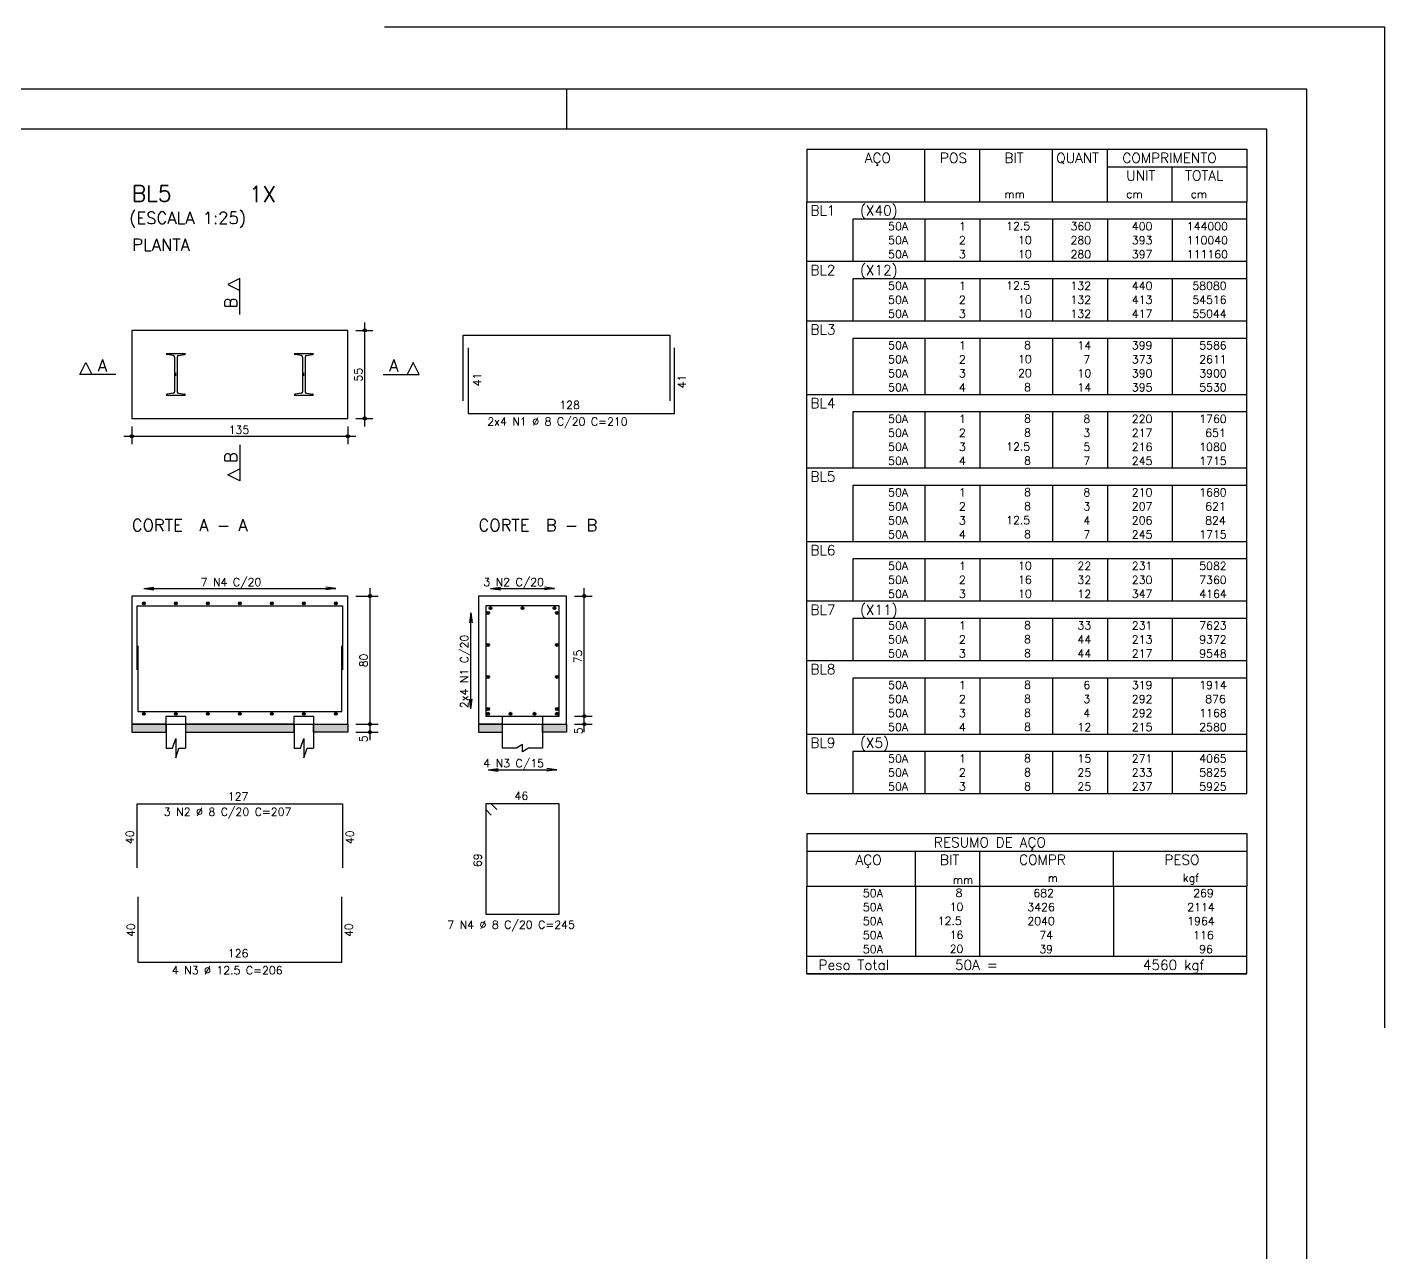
# Model space of a CAD drawing. Extents: x -37 to 86, y -2 to 60.
# Drawn here: x 52.11 to 86.05, y 29.83 to 60.45 of the extents above; entities that cross this region are included whole.
import ezdxf

# ---------------------------------------------------------------- set-up
doc = ezdxf.new("R2010")
doc.units = 0
doc.header["$MEASUREMENT"] = 0
doc.linetypes.add('HIDDEN', pattern=[0.375, 0.25, -0.125])
doc.layers.get('Defpoints').update_dxf_attribs({"linetype": 'CONTINUOUS'})
for name, color, linetype in [('ARQ_FOLHA', 7, 'CONTINUOUS'), ('PENA_01', 1, 'CONTINUOUS'), ('PENA_02', 2, 'CONTINUOUS'), ('PENA_03', 3, 'CONTINUOUS'), ('PENA_05', 5, 'CONTINUOUS'), ('PENA_06', 6, 'CONTINUOUS'), ('PENA_11', 252, 'CONTINUOUS')]:
    doc.layers.add(name, color=color, linetype=linetype)
doc.styles.get("Standard").update_dxf_attribs({"font": 'ROMANS.SHX'})

msp = doc.modelspace()

# ---------------------------------------------------------------- linework, layer by layer
at = {"layer": 'ARQ_FOLHA', "color": 1}
msp.add_line((65.6, 57.9), (65.6, 58.9), dxfattribs=at)
for points in [[(-34.8, -0.5), (84.1, -0.5), (84.1, 58.9), (-34.8, 58.9)], [(-32.3, 0.5), (83.1, 0.5), (83.1, 57.9), (-32.3, 57.9)]]:
    msp.add_lwpolyline(points, close=True, dxfattribs=at)
at = {"layer": 'Defpoints', "color": 8, "linetype": 'HIDDEN', "ltscale": 100}
msp.add_lwpolyline([(-36.75, 60.45), (-36.75, -2.05), (86.05, -2.05), (86.05, 60.45)], close=True, dxfattribs=at)
at = {"layer": 'PENA_01', "linetype": 'Continuous'}
for p, q in [((60.553, 50.474), (60.553, 53.074)), ((60.331, 52.874), (60.753, 52.874)), ((60.331, 50.674), (60.753, 50.674)), ((54.531, 50.227), (60.331, 50.227)), ((54.731, 50.474), (54.731, 50.027)), ((60.131, 50.474), (60.131, 50.027)), ((55.031, 46.424), (59.831, 46.424)), ((60.331, 46.234), (60.885, 46.234)), ((60.685, 42.834), (60.685, 46.434)), ((63.696, 46.424), (65.296, 46.424)), ((65.796, 46.234), (66.24, 46.234)), ((66.04, 43.034), (66.04, 46.434)), ((63.201, 43.414), (63.201, 45.814)), ((60.685, 42.634), (60.685, 43.234)), ((65.796, 43.234), (66.24, 43.234)), ((65.796, 43.234), (66.24, 43.234)), ((66.04, 42.834), (66.04, 43.434)), ((60.331, 43.034), (60.885, 43.034)), ((60.331, 43.034), (60.885, 43.034)), ((60.331, 42.834), (60.885, 42.834)), ((65.796, 43.034), (66.24, 43.034)), ((63.636, 41.897), (65.356, 41.897))]:
    msp.add_line(p, q, dxfattribs=at)
at = {"layer": 'PENA_02', "linetype": 'Continuous'}
for p, q in [((71.6, 57.4), (71.6, 56.088)), ((71.6, 57.4), (82.6, 57.4)), ((74.55, 56.088), (74.55, 57.4)), ((75.93, 56.088), (75.93, 57.4)), ((77.74, 56.088), (77.74, 57.4)), ((79.12, 56.088), (79.12, 57.4)), ((82.6, 57.4), (82.6, 56.088)), ((79.12, 56.963), (82.6, 56.963)), ((80.73, 56.088), (80.73, 56.963)), ((71.6, 56.088), (82.6, 56.088)), ((71.6, 55.65), (71.6, 56.088)), ((71.6, 56.088), (82.6, 56.088)), ((82.6, 55.65), (82.6, 56.088)), ((71.6, 55.3), (71.6, 55.65)), ((82.6, 55.65), (72.75, 55.65)), ((72.75, 55.65), (72.75, 55.3)), ((74.55, 55.65), (74.55, 55.3)), ((75.93, 55.65), (75.93, 55.3)), ((77.74, 55.65), (77.74, 55.3)), ((79.12, 55.65), (79.12, 55.3)), ((80.73, 55.65), (80.73, 55.3)), ((82.6, 55.3), (82.6, 55.65)), ((71.6, 54.95), (71.6, 55.3)), ((72.75, 55.3), (72.75, 54.95)), ((74.55, 55.3), (74.55, 54.95)), ((75.93, 55.3), (75.93, 54.95)), ((77.74, 55.3), (77.74, 54.95)), ((79.12, 55.3), (79.12, 54.95)), ((80.73, 55.3), (80.73, 54.95)), ((82.6, 54.95), (82.6, 55.3)), ((71.6, 54.6), (71.6, 54.95)), ((72.75, 54.95), (72.75, 54.6)), ((74.55, 54.95), (74.55, 54.6)), ((75.93, 54.95), (75.93, 54.6)), ((77.74, 54.95), (77.74, 54.6)), ((79.12, 54.95), (79.12, 54.6)), ((80.73, 54.95), (80.73, 54.6)), ((82.6, 54.6), (82.6, 54.95)), ((71.6, 54.163), (71.6, 54.6)), ((71.6, 54.6), (82.6, 54.6)), ((82.6, 54.163), (82.6, 54.6)), ((71.6, 53.813), (71.6, 54.163)), ((82.6, 54.163), (72.75, 54.163)), ((72.75, 54.163), (72.75, 53.813)), ((74.55, 54.163), (74.55, 53.813)), ((75.93, 54.163), (75.93, 53.813)), ((77.74, 54.163), (77.74, 53.813)), ((79.12, 54.163), (79.12, 53.813)), ((80.73, 54.163), (80.73, 53.813)), ((82.6, 53.813), (82.6, 54.163)), ((71.6, 53.463), (71.6, 53.813)), ((72.75, 53.813), (72.75, 53.463)), ((74.55, 53.813), (74.55, 53.463)), ((75.93, 53.813), (75.93, 53.463)), ((77.74, 53.813), (77.74, 53.463)), ((79.12, 53.813), (79.12, 53.463)), ((80.73, 53.813), (80.73, 53.463)), ((82.6, 53.463), (82.6, 53.813)), ((71.6, 53.113), (71.6, 53.463)), ((72.75, 53.463), (72.75, 53.113)), ((74.55, 53.463), (74.55, 53.113)), ((75.93, 53.463), (75.93, 53.113)), ((77.74, 53.463), (77.74, 53.113)), ((79.12, 53.463), (79.12, 53.113)), ((80.73, 53.463), (80.73, 53.113)), ((82.6, 53.113), (82.6, 53.463)), ((71.6, 52.675), (71.6, 53.113)), ((71.6, 53.113), (82.6, 53.113)), ((82.6, 52.675), (82.6, 53.113)), ((71.6, 52.325), (71.6, 52.675)), ((82.6, 52.675), (72.75, 52.675)), ((72.75, 52.675), (72.75, 52.325)), ((74.55, 52.675), (74.55, 52.325)), ((75.93, 52.675), (75.93, 52.325)), ((77.74, 52.675), (77.74, 52.325)), ((79.12, 52.675), (79.12, 52.325)), ((80.73, 52.675), (80.73, 52.325)), ((82.6, 52.325), (82.6, 52.675)), ((71.6, 51.975), (71.6, 52.325)), ((72.75, 52.325), (72.75, 51.975)), ((74.55, 52.325), (74.55, 51.975)), ((75.93, 52.325), (75.93, 51.975)), ((77.74, 52.325), (77.74, 51.975)), ((79.12, 52.325), (79.12, 51.975)), ((80.73, 52.325), (80.73, 51.975)), ((82.6, 51.975), (82.6, 52.325)), ((71.6, 51.625), (71.6, 51.975)), ((72.75, 51.975), (72.75, 51.625)), ((74.55, 51.975), (74.55, 51.625)), ((75.93, 51.975), (75.93, 51.625)), ((77.74, 51.975), (77.74, 51.625)), ((79.12, 51.975), (79.12, 51.625)), ((80.73, 51.975), (80.73, 51.625)), ((82.6, 51.625), (82.6, 51.975)), ((71.6, 51.275), (71.6, 51.625)), ((72.75, 51.625), (72.75, 51.275)), ((74.55, 51.625), (74.55, 51.275)), ((75.93, 51.625), (75.93, 51.275)), ((77.74, 51.625), (77.74, 51.275)), ((79.12, 51.625), (79.12, 51.275)), ((80.73, 51.625), (80.73, 51.275)), ((82.6, 51.275), (82.6, 51.625)), ((71.6, 50.838), (71.6, 51.275)), ((71.6, 51.275), (82.6, 51.275)), ((82.6, 50.838), (82.6, 51.275)), ((71.6, 50.488), (71.6, 50.838)), ((82.6, 50.838), (72.75, 50.838)), ((72.75, 50.838), (72.75, 50.488)), ((74.55, 50.838), (74.55, 50.488)), ((75.93, 50.838), (75.93, 50.488)), ((77.74, 50.838), (77.74, 50.488)), ((79.12, 50.838), (79.12, 50.488)), ((80.73, 50.838), (80.73, 50.488)), ((82.6, 50.488), (82.6, 50.838)), ((71.6, 50.138), (71.6, 50.488)), ((72.75, 50.488), (72.75, 50.138)), ((74.55, 50.488), (74.55, 50.138)), ((75.93, 50.488), (75.93, 50.138)), ((77.74, 50.488), (77.74, 50.138)), ((79.12, 50.488), (79.12, 50.138)), ((80.73, 50.488), (80.73, 50.138)), ((82.6, 50.138), (82.6, 50.488)), ((71.6, 49.788), (71.6, 50.138)), ((72.75, 50.138), (72.75, 49.788)), ((74.55, 50.138), (74.55, 49.788)), ((75.93, 50.138), (75.93, 49.788)), ((77.74, 50.138), (77.74, 49.788)), ((79.12, 50.138), (79.12, 49.788)), ((80.73, 50.138), (80.73, 49.788)), ((82.6, 49.788), (82.6, 50.138)), ((71.6, 49.438), (71.6, 49.788)), ((72.75, 49.788), (72.75, 49.438)), ((74.55, 49.788), (74.55, 49.438)), ((75.93, 49.788), (75.93, 49.438)), ((77.74, 49.788), (77.74, 49.438)), ((79.12, 49.788), (79.12, 49.438)), ((80.73, 49.788), (80.73, 49.438)), ((82.6, 49.438), (82.6, 49.788)), ((71.6, 49), (71.6, 49.438)), ((71.6, 49.438), (82.6, 49.438)), ((82.6, 49), (82.6, 49.438)), ((71.6, 48.65), (71.6, 49)), ((82.6, 49), (72.75, 49)), ((72.75, 49), (72.75, 48.65)), ((74.55, 49), (74.55, 48.65)), ((75.93, 49), (75.93, 48.65)), ((77.74, 49), (77.74, 48.65)), ((79.12, 49), (79.12, 48.65)), ((80.73, 49), (80.73, 48.65)), ((82.6, 48.65), (82.6, 49)), ((71.6, 48.3), (71.6, 48.65)), ((72.75, 48.65), (72.75, 48.3)), ((74.55, 48.65), (74.55, 48.3)), ((75.93, 48.65), (75.93, 48.3)), ((77.74, 48.65), (77.74, 48.3)), ((79.12, 48.65), (79.12, 48.3)), ((80.73, 48.65), (80.73, 48.3)), ((82.6, 48.3), (82.6, 48.65)), ((71.6, 47.95), (71.6, 48.3)), ((72.75, 48.3), (72.75, 47.95)), ((74.55, 48.3), (74.55, 47.95)), ((75.93, 48.3), (75.93, 47.95)), ((77.74, 48.3), (77.74, 47.95)), ((79.12, 48.3), (79.12, 47.95)), ((80.73, 48.3), (80.73, 47.95)), ((82.6, 47.95), (82.6, 48.3)), ((71.6, 47.6), (71.6, 47.95)), ((72.75, 47.95), (72.75, 47.6)), ((74.55, 47.95), (74.55, 47.6)), ((75.93, 47.95), (75.93, 47.6)), ((77.74, 47.95), (77.74, 47.6)), ((79.12, 47.95), (79.12, 47.6)), ((80.73, 47.95), (80.73, 47.6)), ((82.6, 47.6), (82.6, 47.95)), ((71.6, 47.163), (71.6, 47.6)), ((71.6, 47.6), (82.6, 47.6)), ((82.6, 47.163), (82.6, 47.6)), ((71.6, 46.813), (71.6, 47.163)), ((82.6, 47.163), (72.75, 47.163)), ((72.75, 47.163), (72.75, 46.813)), ((74.55, 47.163), (74.55, 46.813)), ((75.93, 47.163), (75.93, 46.813)), ((77.74, 47.163), (77.74, 46.813)), ((79.12, 47.163), (79.12, 46.813)), ((80.73, 47.163), (80.73, 46.813)), ((82.6, 46.813), (82.6, 47.163)), ((71.6, 46.463), (71.6, 46.813)), ((72.75, 46.813), (72.75, 46.463)), ((74.55, 46.813), (74.55, 46.463)), ((75.93, 46.813), (75.93, 46.463)), ((77.74, 46.813), (77.74, 46.463)), ((79.12, 46.813), (79.12, 46.463)), ((80.73, 46.813), (80.73, 46.463)), ((82.6, 46.463), (82.6, 46.813)), ((55.031, 46.424), (55.279, 46.456)), ((55.031, 46.424), (55.279, 46.391)), ((59.831, 46.424), (59.583, 46.456)), ((59.831, 46.424), (59.583, 46.391)), ((63.696, 46.424), (63.944, 46.456)), ((63.696, 46.424), (63.944, 46.391)), ((65.296, 46.424), (65.048, 46.456)), ((65.296, 46.424), (65.048, 46.391)), ((71.6, 46.113), (71.6, 46.463)), ((72.75, 46.463), (72.75, 46.113)), ((74.55, 46.463), (74.55, 46.113)), ((75.93, 46.463), (75.93, 46.113)), ((77.74, 46.463), (77.74, 46.113)), ((79.12, 46.463), (79.12, 46.113)), ((80.73, 46.463), (80.73, 46.113)), ((82.6, 46.113), (82.6, 46.463)), ((63.201, 45.814), (63.168, 45.566)), ((63.201, 45.814), (63.234, 45.566)), ((71.6, 45.675), (71.6, 46.113)), ((71.6, 46.113), (82.6, 46.113)), ((82.6, 45.675), (82.6, 46.113)), ((71.6, 45.325), (71.6, 45.675)), ((82.6, 45.675), (72.75, 45.675)), ((72.75, 45.675), (72.75, 45.325)), ((74.55, 45.675), (74.55, 45.325)), ((75.93, 45.675), (75.93, 45.325)), ((77.74, 45.675), (77.74, 45.325)), ((79.12, 45.675), (79.12, 45.325)), ((80.73, 45.675), (80.73, 45.325)), ((82.6, 45.325), (82.6, 45.675)), ((71.6, 44.975), (71.6, 45.325)), ((72.75, 45.325), (72.75, 44.975)), ((74.55, 45.325), (74.55, 44.975)), ((75.93, 45.325), (75.93, 44.975)), ((77.74, 45.325), (77.74, 44.975)), ((79.12, 45.325), (79.12, 44.975)), ((80.73, 45.325), (80.73, 44.975)), ((82.6, 44.975), (82.6, 45.325)), ((71.6, 44.625), (71.6, 44.975)), ((72.75, 44.975), (72.75, 44.625)), ((74.55, 44.975), (74.55, 44.625)), ((75.93, 44.975), (75.93, 44.625)), ((77.74, 44.975), (77.74, 44.625)), ((79.12, 44.975), (79.12, 44.625)), ((80.73, 44.975), (80.73, 44.625)), ((82.6, 44.625), (82.6, 44.975)), ((71.6, 44.188), (71.6, 44.625)), ((71.6, 44.625), (82.6, 44.625)), ((82.6, 44.188), (82.6, 44.625)), ((71.6, 43.838), (71.6, 44.188)), ((82.6, 44.188), (72.75, 44.188)), ((72.75, 44.188), (72.75, 43.838)), ((74.55, 44.188), (74.55, 43.838)), ((75.93, 44.188), (75.93, 43.838)), ((77.74, 44.188), (77.74, 43.838)), ((79.12, 44.188), (79.12, 43.838)), ((80.73, 44.188), (80.73, 43.838)), ((82.6, 43.838), (82.6, 44.188)), ((71.6, 43.488), (71.6, 43.838)), ((72.75, 43.838), (72.75, 43.488)), ((74.55, 43.838), (74.55, 43.488)), ((75.93, 43.838), (75.93, 43.488)), ((77.74, 43.838), (77.74, 43.488)), ((79.12, 43.838), (79.12, 43.488)), ((80.73, 43.838), (80.73, 43.488)), ((82.6, 43.488), (82.6, 43.838)), ((63.201, 43.414), (63.168, 43.662)), ((63.201, 43.414), (63.234, 43.662)), ((71.6, 43.138), (71.6, 43.488)), ((72.75, 43.488), (72.75, 43.138)), ((74.55, 43.488), (74.55, 43.138)), ((75.93, 43.488), (75.93, 43.138)), ((77.74, 43.488), (77.74, 43.138)), ((79.12, 43.488), (79.12, 43.138)), ((80.73, 43.488), (80.73, 43.138)), ((82.6, 43.138), (82.6, 43.488)), ((71.6, 42.788), (71.6, 43.138)), ((72.75, 43.138), (72.75, 42.788)), ((74.55, 43.138), (74.55, 42.788)), ((75.93, 43.138), (75.93, 42.788)), ((77.74, 43.138), (77.74, 42.788)), ((79.12, 43.138), (79.12, 42.788)), ((80.73, 43.138), (80.73, 42.788)), ((82.6, 42.788), (82.6, 43.138)), ((71.6, 42.35), (71.6, 42.788)), ((71.6, 42.788), (82.6, 42.788)), ((82.6, 42.35), (82.6, 42.788)), ((71.6, 42), (71.6, 42.35)), ((82.6, 42.35), (72.75, 42.35)), ((72.75, 42.35), (72.75, 42)), ((74.55, 42.35), (74.55, 42)), ((75.93, 42.35), (75.93, 42)), ((77.74, 42.35), (77.74, 42)), ((79.12, 42.35), (79.12, 42)), ((80.73, 42.35), (80.73, 42)), ((82.6, 42), (82.6, 42.35)), ((63.636, 41.897), (63.884, 41.93)), ((63.636, 41.897), (63.884, 41.864)), ((65.356, 41.897), (65.108, 41.93)), ((65.356, 41.897), (65.108, 41.864)), ((71.6, 41.65), (71.6, 42)), ((72.75, 42), (72.75, 41.65)), ((74.55, 42), (74.55, 41.65)), ((75.93, 42), (75.93, 41.65)), ((77.74, 42), (77.74, 41.65)), ((79.12, 42), (79.12, 41.65)), ((80.73, 42), (80.73, 41.65)), ((82.6, 41.65), (82.6, 42)), ((71.6, 41.3), (71.6, 41.65)), ((72.75, 41.65), (72.75, 41.3)), ((74.55, 41.65), (74.55, 41.3)), ((75.93, 41.65), (75.93, 41.3)), ((77.74, 41.65), (77.74, 41.3)), ((79.12, 41.65), (79.12, 41.3)), ((80.73, 41.65), (80.73, 41.3)), ((82.6, 41.3), (82.6, 41.65)), ((71.6, 41.3), (82.6, 41.3)), ((71.6, 40.3), (71.6, 38.988)), ((71.6, 40.3), (82.6, 40.3)), ((82.6, 40.3), (82.6, 38.988)), ((71.6, 39.863), (82.6, 39.863)), ((74.32, 38.988), (74.32, 39.863)), ((75.93, 38.988), (75.93, 39.863)), ((79.265, 38.988), (79.265, 39.863)), ((71.6, 38.988), (82.6, 38.988)), ((71.6, 38.638), (71.6, 38.988)), ((74.32, 38.988), (74.32, 38.638)), ((75.93, 38.638), (75.93, 38.988)), ((79.265, 38.988), (79.265, 38.638)), ((82.6, 38.638), (82.6, 38.988)), ((71.6, 38.288), (71.6, 38.638)), ((74.32, 38.638), (74.32, 38.288)), ((75.93, 38.288), (75.93, 38.638)), ((79.265, 38.638), (79.265, 38.288)), ((82.6, 38.288), (82.6, 38.638)), ((71.6, 37.938), (71.6, 38.288)), ((74.32, 38.288), (74.32, 37.938)), ((75.93, 37.938), (75.93, 38.288)), ((79.265, 38.288), (79.265, 37.938)), ((82.6, 37.938), (82.6, 38.288)), ((71.6, 37.588), (71.6, 37.938)), ((74.32, 37.938), (74.32, 37.588)), ((75.93, 37.588), (75.93, 37.938)), ((79.265, 37.938), (79.265, 37.588)), ((82.6, 37.588), (82.6, 37.938)), ((71.6, 37.238), (71.6, 37.588)), ((74.32, 37.588), (74.32, 37.238)), ((75.93, 37.238), (75.93, 37.588)), ((79.265, 37.588), (79.265, 37.238)), ((82.6, 37.238), (82.6, 37.588)), ((71.6, 37.238), (82.6, 37.238)), ((71.6, 36.8), (71.6, 37.238)), ((71.6, 37.238), (82.6, 37.238)), ((82.6, 36.8), (82.6, 37.238)), ((82.6, 36.8), (71.6, 36.8)), ((71.6, 36.8), (82.6, 36.8))]:
    msp.add_line(p, q, dxfattribs=at)
for points in [[(54.731, 42.834), (55.59, 42.834), (55.59, 43.034), (54.731, 43.034), (54.731, 42.834)], [(56.07, 42.834), (58.79, 42.834), (58.79, 43.034), (56.07, 43.034), (56.07, 42.834)], [(60.131, 42.834), (59.27, 42.834), (59.27, 43.034), (60.131, 43.034), (60.131, 42.834)], [(63.396, 42.834), (63.996, 42.834), (63.996, 43.034), (63.396, 43.034), (63.396, 42.834)], [(65.596, 42.834), (64.996, 42.834), (64.996, 43.034), (65.596, 43.034), (65.596, 42.834)]]:
    msp.add_lwpolyline(points, dxfattribs=at)
for centre, radius in [((60.553, 52.874), 0.04), ((60.553, 52.874), 0.02), ((60.553, 50.674), 0.04), ((60.553, 50.674), 0.02), ((54.731, 50.227), 0.04), ((54.731, 50.227), 0.02), ((60.131, 50.227), 0.04), ((60.131, 50.227), 0.02), ((60.685, 46.234), 0.04), ((60.685, 46.234), 0.02), ((66.04, 46.234), 0.04), ((66.04, 46.234), 0.02), ((66.04, 43.234), 0.04), ((66.04, 43.234), 0.04), ((66.04, 43.234), 0.02), ((66.04, 43.234), 0.02), ((60.685, 43.034), 0.04), ((60.685, 43.034), 0.04), ((60.685, 42.834), 0.04), ((60.685, 43.034), 0.02), ((60.685, 43.034), 0.02), ((60.685, 42.834), 0.02), ((66.04, 43.034), 0.04), ((66.04, 43.034), 0.02)]:
    msp.add_circle(centre, radius, dxfattribs=at)
at = {"layer": 'PENA_03', "linetype": 'Continuous'}
for p, q in [((57.431, 54.174), (57.131, 54.024)), ((57.131, 54.024), (57.431, 53.874)), ((57.431, 53.274), (57.431, 54.174)), ((60.131, 52.874), (60.131, 52.874)), ((55.59, 52.294), (56.073, 52.294)), ((55.764, 52.246), (55.614, 52.269)), ((55.899, 52.246), (56.048, 52.269)), ((58.79, 52.294), (59.273, 52.294)), ((58.964, 52.246), (58.814, 52.269)), ((59.099, 52.246), (59.248, 52.269)), ((53.431, 51.774), (53.581, 52.074)), ((53.581, 52.074), (53.731, 51.774)), ((55.799, 52.206), (55.799, 51.342)), ((55.864, 52.206), (55.864, 51.342)), ((58.999, 52.206), (58.999, 51.342)), ((59.064, 52.206), (59.064, 51.342)), ((61.761, 52.074), (61.611, 51.774)), ((61.911, 51.774), (61.761, 52.074)), ((54.331, 51.774), (53.431, 51.774)), ((55.831, 51.734), (55.831, 51.814)), ((59.031, 51.734), (59.031, 51.814)), ((61.011, 51.774), (61.911, 51.774)), ((55.59, 51.254), (56.073, 51.254)), ((55.764, 51.302), (55.614, 51.278)), ((55.899, 51.302), (56.048, 51.278)), ((58.79, 51.254), (59.273, 51.254)), ((58.964, 51.302), (58.814, 51.278)), ((59.099, 51.302), (59.248, 51.278)), ((54.731, 50.674), (54.731, 50.674)), ((60.131, 50.674), (60.131, 50.674)), ((60.131, 50.674), (60.131, 50.674)), ((57.431, 50.014), (57.431, 49.114)), ((57.131, 49.264), (57.431, 49.414)), ((57.431, 49.114), (57.131, 49.264)), ((60.131, 46.234), (60.131, 46.234)), ((65.596, 46.234), (65.596, 46.234)), ((55.031, 46.054), (55.031, 46.054)), ((59.831, 46.054), (59.831, 46.054)), ((63.636, 45.814), (63.636, 45.814)), ((63.696, 45.934), (63.696, 45.934)), ((65.296, 45.934), (65.296, 45.934)), ((63.636, 43.414), (63.636, 43.414)), ((63.636, 43.294), (63.636, 43.294)), ((65.356, 43.294), (65.356, 43.294)), ((65.596, 43.234), (65.596, 43.234)), ((65.596, 43.234), (65.596, 43.234)), ((55.59, 43.034), (55.59, 42.434)), ((56.07, 43.034), (56.07, 42.434)), ((58.79, 43.034), (58.79, 42.434)), ((59.27, 43.034), (59.27, 42.434)), ((60.131, 43.034), (60.131, 43.034)), ((60.131, 43.034), (60.131, 43.034)), ((60.131, 42.834), (60.131, 42.834)), ((65.596, 43.034), (65.596, 43.034))]:
    msp.add_line(p, q, dxfattribs=at)
for points in [[(54.731, 50.674), (60.131, 50.674), (60.131, 52.874), (54.731, 52.874), (54.731, 50.674)], [(54.731, 43.034), (60.131, 43.034), (60.131, 46.234), (54.731, 46.234), (54.731, 43.034)], [(63.396, 43.034), (65.596, 43.034), (65.596, 46.234), (63.396, 46.234), (63.396, 43.034)], [(55.59, 43.034), (55.59, 43.234), (56.07, 43.234), (56.07, 43.034)], [(58.79, 43.034), (58.79, 43.234), (59.27, 43.234), (59.27, 43.034)], [(63.996, 43.034), (63.996, 43.234), (64.996, 43.234), (64.996, 43.034)], [(64.996, 43.034), (64.996, 42.434), (64.646, 42.434), (64.496, 42.344), (64.496, 42.524), (64.346, 42.434), (63.996, 42.434), (63.996, 43.034)], [(55.59, 42.434), (55.75, 42.434), (55.83, 42.674), (55.83, 42.194), (55.91, 42.434), (56.07, 42.434)], [(58.79, 42.434), (58.95, 42.434), (59.03, 42.674), (59.03, 42.194), (59.11, 42.434), (59.27, 42.434)]]:
    msp.add_lwpolyline(points, dxfattribs=at)
for centre in [(55.031, 46.054), (55.831, 46.054), (56.631, 46.054), (57.431, 46.054), (58.231, 46.054), (59.031, 46.054), (59.831, 46.054), (63.636, 45.814), (63.696, 45.934), (64.496, 45.934), (65.296, 45.934), (65.356, 45.814), (63.636, 45.014), (65.356, 45.014), (63.636, 44.214), (65.356, 44.214), (63.636, 43.414), (65.356, 43.414), (55.031, 43.294), (55.831, 43.294), (56.631, 43.294), (57.431, 43.294), (58.231, 43.294), (59.031, 43.294), (59.831, 43.294), (63.636, 43.294), (64.196, 43.294), (64.796, 43.294), (65.356, 43.294)]:
    msp.add_circle(centre, 0.0365, dxfattribs=at)
for centre, radius, start, end in [((55.614, 52.294), 0.0246, 180, 270), ((56.048, 52.294), 0.0246, 270, 0), ((58.814, 52.294), 0.0246, 180, 270), ((59.248, 52.294), 0.0246, 270, 0), ((55.758, 52.206), 0.0409, 0, 81.1582), ((55.905, 52.206), 0.0409, 98.8418, 180), ((58.958, 52.206), 0.0409, 0, 81.1582), ((59.105, 52.206), 0.0409, 98.8418, 180), ((55.614, 51.254), 0.0246, 90, 180), ((55.758, 51.342), 0.0409, 278.8418, 0), ((55.905, 51.342), 0.0409, 180, 261.1582), ((56.048, 51.254), 0.0246, 0, 90), ((58.814, 51.254), 0.0246, 90, 180), ((58.958, 51.342), 0.0409, 278.8418, 0), ((59.105, 51.342), 0.0409, 180, 261.1582), ((59.248, 51.254), 0.0246, 0, 90)]:
    msp.add_arc(centre, radius, start, end, dxfattribs=at)
for points in [[(55.068, 46.054), (55.013, 46.085), (54.997, 46.066)], [(55.068, 46.054), (54.997, 46.066), (54.997, 46.041)], [(55.068, 46.054), (54.997, 46.041), (55.013, 46.022)], [(55.068, 46.054), (55.038, 46.09), (55.013, 46.085)], [(55.068, 46.054), (55.013, 46.022), (55.038, 46.018)], [(55.068, 46.054), (55.059, 46.077), (55.038, 46.09)], [(55.068, 46.054), (55.038, 46.018), (55.059, 46.03)], [(55.068, 46.054), (55.059, 46.03), (55.068, 46.054)], [(55.868, 46.054), (55.813, 46.085), (55.797, 46.066)], [(55.868, 46.054), (55.797, 46.066), (55.797, 46.041)], [(55.868, 46.054), (55.797, 46.041), (55.813, 46.022)], [(55.868, 46.054), (55.838, 46.09), (55.813, 46.085)], [(55.868, 46.054), (55.813, 46.022), (55.838, 46.018)], [(55.868, 46.054), (55.859, 46.077), (55.838, 46.09)], [(55.868, 46.054), (55.838, 46.018), (55.859, 46.03)], [(55.868, 46.054), (55.859, 46.03), (55.868, 46.054)], [(56.668, 46.054), (56.613, 46.085), (56.597, 46.066)], [(56.668, 46.054), (56.597, 46.066), (56.597, 46.041)], [(56.668, 46.054), (56.597, 46.041), (56.613, 46.022)], [(56.668, 46.054), (56.638, 46.09), (56.613, 46.085)], [(56.668, 46.054), (56.613, 46.022), (56.638, 46.018)], [(56.668, 46.054), (56.659, 46.077), (56.638, 46.09)], [(56.668, 46.054), (56.638, 46.018), (56.659, 46.03)], [(56.668, 46.054), (56.659, 46.03), (56.668, 46.054)], [(57.468, 46.054), (57.413, 46.085), (57.397, 46.066)], [(57.468, 46.054), (57.397, 46.066), (57.397, 46.041)], [(57.468, 46.054), (57.397, 46.041), (57.413, 46.022)], [(57.468, 46.054), (57.438, 46.09), (57.413, 46.085)], [(57.468, 46.054), (57.413, 46.022), (57.438, 46.018)], [(57.468, 46.054), (57.459, 46.077), (57.438, 46.09)], [(57.468, 46.054), (57.438, 46.018), (57.459, 46.03)], [(57.468, 46.054), (57.459, 46.03), (57.468, 46.054)], [(58.268, 46.054), (58.213, 46.085), (58.197, 46.066)], [(58.268, 46.054), (58.197, 46.066), (58.197, 46.041)], [(58.268, 46.054), (58.197, 46.041), (58.213, 46.022)], [(58.268, 46.054), (58.238, 46.09), (58.213, 46.085)], [(58.268, 46.054), (58.213, 46.022), (58.238, 46.018)], [(58.268, 46.054), (58.259, 46.077), (58.238, 46.09)], [(58.268, 46.054), (58.238, 46.018), (58.259, 46.03)], [(58.268, 46.054), (58.259, 46.03), (58.268, 46.054)], [(59.068, 46.054), (59.013, 46.085), (58.997, 46.066)], [(59.068, 46.054), (58.997, 46.066), (58.997, 46.041)], [(59.068, 46.054), (58.997, 46.041), (59.013, 46.022)], [(59.068, 46.054), (59.038, 46.09), (59.013, 46.085)], [(59.068, 46.054), (59.013, 46.022), (59.038, 46.018)], [(59.068, 46.054), (59.059, 46.077), (59.038, 46.09)], [(59.068, 46.054), (59.038, 46.018), (59.059, 46.03)], [(59.068, 46.054), (59.059, 46.03), (59.068, 46.054)], [(59.868, 46.054), (59.813, 46.085), (59.797, 46.066)], [(59.868, 46.054), (59.797, 46.066), (59.797, 46.041)], [(59.868, 46.054), (59.797, 46.041), (59.813, 46.022)], [(59.868, 46.054), (59.838, 46.09), (59.813, 46.085)], [(59.868, 46.054), (59.813, 46.022), (59.838, 46.018)], [(59.868, 46.054), (59.859, 46.077), (59.838, 46.09)], [(59.868, 46.054), (59.838, 46.018), (59.859, 46.03)], [(59.868, 46.054), (59.859, 46.03), (59.868, 46.054)], [(63.673, 45.814), (63.618, 45.845), (63.602, 45.826)], [(63.673, 45.814), (63.602, 45.826), (63.602, 45.801)], [(63.673, 45.814), (63.602, 45.801), (63.618, 45.782)], [(63.673, 45.814), (63.643, 45.85), (63.618, 45.845)], [(63.673, 45.814), (63.618, 45.782), (63.643, 45.778)], [(63.673, 45.814), (63.664, 45.837), (63.643, 45.85)], [(63.673, 45.814), (63.643, 45.778), (63.664, 45.79)], [(63.733, 45.934), (63.678, 45.965), (63.662, 45.946)], [(63.733, 45.934), (63.662, 45.946), (63.662, 45.921)], [(63.733, 45.934), (63.662, 45.921), (63.678, 45.902)], [(63.673, 45.814), (63.664, 45.79), (63.673, 45.814)], [(63.733, 45.934), (63.703, 45.97), (63.678, 45.965)], [(63.733, 45.934), (63.678, 45.902), (63.703, 45.898)], [(63.733, 45.934), (63.724, 45.957), (63.703, 45.97)], [(63.733, 45.934), (63.703, 45.898), (63.724, 45.91)], [(63.733, 45.934), (63.724, 45.91), (63.733, 45.934)], [(64.533, 45.934), (64.478, 45.965), (64.462, 45.946)], [(64.533, 45.934), (64.462, 45.946), (64.462, 45.921)], [(64.533, 45.934), (64.462, 45.921), (64.478, 45.902)], [(64.533, 45.934), (64.503, 45.97), (64.478, 45.965)], [(64.533, 45.934), (64.478, 45.902), (64.503, 45.898)], [(64.533, 45.934), (64.524, 45.957), (64.503, 45.97)], [(64.533, 45.934), (64.503, 45.898), (64.524, 45.91)], [(64.533, 45.934), (64.524, 45.91), (64.533, 45.934)], [(65.333, 45.934), (65.278, 45.965), (65.262, 45.946)], [(65.333, 45.934), (65.262, 45.946), (65.262, 45.921)], [(65.333, 45.934), (65.262, 45.921), (65.278, 45.902)], [(65.333, 45.934), (65.303, 45.97), (65.278, 45.965)], [(65.333, 45.934), (65.278, 45.902), (65.303, 45.898)], [(65.333, 45.934), (65.324, 45.957), (65.303, 45.97)], [(65.333, 45.934), (65.303, 45.898), (65.324, 45.91)], [(65.393, 45.814), (65.338, 45.845), (65.322, 45.826)], [(65.393, 45.814), (65.322, 45.826), (65.322, 45.801)], [(65.393, 45.814), (65.322, 45.801), (65.338, 45.782)], [(65.333, 45.934), (65.324, 45.91), (65.333, 45.934)], [(65.393, 45.814), (65.363, 45.85), (65.338, 45.845)], [(65.393, 45.814), (65.338, 45.782), (65.363, 45.778)], [(65.393, 45.814), (65.384, 45.837), (65.363, 45.85)], [(65.393, 45.814), (65.363, 45.778), (65.384, 45.79)], [(65.393, 45.814), (65.384, 45.79), (65.393, 45.814)], [(63.673, 45.014), (63.618, 45.045), (63.602, 45.026)], [(63.673, 45.014), (63.602, 45.026), (63.602, 45.001)], [(63.673, 45.014), (63.602, 45.001), (63.618, 44.982)], [(63.673, 45.014), (63.643, 45.05), (63.618, 45.045)], [(63.673, 45.014), (63.618, 44.982), (63.643, 44.978)], [(63.673, 45.014), (63.664, 45.037), (63.643, 45.05)], [(63.673, 45.014), (63.643, 44.978), (63.664, 44.99)], [(63.673, 45.014), (63.664, 44.99), (63.673, 45.014)], [(65.393, 45.014), (65.338, 45.045), (65.322, 45.026)], [(65.393, 45.014), (65.322, 45.026), (65.322, 45.001)], [(65.393, 45.014), (65.322, 45.001), (65.338, 44.982)], [(65.393, 45.014), (65.363, 45.05), (65.338, 45.045)], [(65.393, 45.014), (65.338, 44.982), (65.363, 44.978)], [(65.393, 45.014), (65.384, 45.037), (65.363, 45.05)], [(65.393, 45.014), (65.363, 44.978), (65.384, 44.99)], [(65.393, 45.014), (65.384, 44.99), (65.393, 45.014)], [(63.673, 44.214), (63.618, 44.245), (63.602, 44.226)], [(63.673, 44.214), (63.602, 44.226), (63.602, 44.201)], [(63.673, 44.214), (63.602, 44.201), (63.618, 44.182)], [(63.673, 44.214), (63.643, 44.25), (63.618, 44.245)], [(63.673, 44.214), (63.618, 44.182), (63.643, 44.178)], [(63.673, 44.214), (63.664, 44.237), (63.643, 44.25)], [(63.673, 44.214), (63.643, 44.178), (63.664, 44.19)], [(63.673, 44.214), (63.664, 44.19), (63.673, 44.214)], [(65.393, 44.214), (65.338, 44.245), (65.322, 44.226)], [(65.393, 44.214), (65.322, 44.226), (65.322, 44.201)], [(65.393, 44.214), (65.322, 44.201), (65.338, 44.182)], [(65.393, 44.214), (65.363, 44.25), (65.338, 44.245)], [(65.393, 44.214), (65.338, 44.182), (65.363, 44.178)], [(65.393, 44.214), (65.384, 44.237), (65.363, 44.25)], [(65.393, 44.214), (65.363, 44.178), (65.384, 44.19)], [(65.393, 44.214), (65.384, 44.19), (65.393, 44.214)], [(63.673, 43.414), (63.618, 43.445), (63.602, 43.426)], [(63.673, 43.414), (63.643, 43.45), (63.618, 43.445)], [(63.673, 43.414), (63.664, 43.437), (63.643, 43.45)], [(65.393, 43.414), (65.338, 43.445), (65.322, 43.426)], [(65.393, 43.414), (65.363, 43.45), (65.338, 43.445)], [(65.393, 43.414), (65.384, 43.437), (65.363, 43.45)], [(55.068, 43.294), (55.013, 43.325), (54.997, 43.306)], [(55.068, 43.294), (54.997, 43.306), (54.997, 43.281)], [(55.068, 43.294), (54.997, 43.281), (55.013, 43.262)], [(55.068, 43.294), (55.038, 43.33), (55.013, 43.325)], [(55.068, 43.294), (55.013, 43.262), (55.038, 43.258)], [(55.068, 43.294), (55.059, 43.317), (55.038, 43.33)], [(55.068, 43.294), (55.038, 43.258), (55.059, 43.27)], [(55.068, 43.294), (55.059, 43.27), (55.068, 43.294)], [(55.868, 43.294), (55.813, 43.325), (55.797, 43.306)], [(55.868, 43.294), (55.797, 43.306), (55.797, 43.281)], [(55.868, 43.294), (55.797, 43.281), (55.813, 43.262)], [(55.868, 43.294), (55.838, 43.33), (55.813, 43.325)], [(55.868, 43.294), (55.813, 43.262), (55.838, 43.258)], [(55.868, 43.294), (55.859, 43.317), (55.838, 43.33)], [(55.868, 43.294), (55.838, 43.258), (55.859, 43.27)], [(55.868, 43.294), (55.859, 43.27), (55.868, 43.294)], [(56.668, 43.294), (56.613, 43.325), (56.597, 43.306)], [(56.668, 43.294), (56.597, 43.306), (56.597, 43.281)], [(56.668, 43.294), (56.597, 43.281), (56.613, 43.262)], [(56.668, 43.294), (56.638, 43.33), (56.613, 43.325)], [(56.668, 43.294), (56.613, 43.262), (56.638, 43.258)], [(56.668, 43.294), (56.659, 43.317), (56.638, 43.33)], [(56.668, 43.294), (56.638, 43.258), (56.659, 43.27)], [(56.668, 43.294), (56.659, 43.27), (56.668, 43.294)], [(57.468, 43.294), (57.413, 43.325), (57.397, 43.306)], [(57.468, 43.294), (57.397, 43.306), (57.397, 43.281)], [(57.468, 43.294), (57.397, 43.281), (57.413, 43.262)], [(57.468, 43.294), (57.438, 43.33), (57.413, 43.325)], [(57.468, 43.294), (57.413, 43.262), (57.438, 43.258)], [(57.468, 43.294), (57.459, 43.317), (57.438, 43.33)], [(57.468, 43.294), (57.438, 43.258), (57.459, 43.27)], [(57.468, 43.294), (57.459, 43.27), (57.468, 43.294)], [(58.268, 43.294), (58.213, 43.325), (58.197, 43.306)], [(58.268, 43.294), (58.197, 43.306), (58.197, 43.281)], [(58.268, 43.294), (58.197, 43.281), (58.213, 43.262)], [(58.268, 43.294), (58.238, 43.33), (58.213, 43.325)], [(58.268, 43.294), (58.213, 43.262), (58.238, 43.258)], [(58.268, 43.294), (58.259, 43.317), (58.238, 43.33)], [(58.268, 43.294), (58.238, 43.258), (58.259, 43.27)], [(58.268, 43.294), (58.259, 43.27), (58.268, 43.294)], [(59.068, 43.294), (59.013, 43.325), (58.997, 43.306)], [(59.068, 43.294), (58.997, 43.306), (58.997, 43.281)], [(59.068, 43.294), (58.997, 43.281), (59.013, 43.262)], [(59.068, 43.294), (59.038, 43.33), (59.013, 43.325)], [(59.068, 43.294), (59.013, 43.262), (59.038, 43.258)], [(59.068, 43.294), (59.059, 43.317), (59.038, 43.33)], [(59.068, 43.294), (59.038, 43.258), (59.059, 43.27)], [(59.068, 43.294), (59.059, 43.27), (59.068, 43.294)], [(59.868, 43.294), (59.813, 43.325), (59.797, 43.306)], [(59.868, 43.294), (59.797, 43.306), (59.797, 43.281)], [(59.868, 43.294), (59.797, 43.281), (59.813, 43.262)], [(59.868, 43.294), (59.838, 43.33), (59.813, 43.325)], [(59.868, 43.294), (59.813, 43.262), (59.838, 43.258)], [(59.868, 43.294), (59.859, 43.317), (59.838, 43.33)], [(59.868, 43.294), (59.838, 43.258), (59.859, 43.27)], [(59.868, 43.294), (59.859, 43.27), (59.868, 43.294)], [(63.673, 43.414), (63.602, 43.426), (63.602, 43.401)], [(63.673, 43.414), (63.602, 43.401), (63.618, 43.382)], [(63.673, 43.294), (63.618, 43.325), (63.602, 43.306)], [(63.673, 43.294), (63.602, 43.306), (63.602, 43.281)], [(63.673, 43.294), (63.602, 43.281), (63.618, 43.262)], [(63.673, 43.414), (63.618, 43.382), (63.643, 43.378)], [(63.673, 43.294), (63.643, 43.33), (63.618, 43.325)], [(63.673, 43.294), (63.618, 43.262), (63.643, 43.258)], [(63.673, 43.414), (63.643, 43.378), (63.664, 43.39)], [(63.673, 43.294), (63.664, 43.317), (63.643, 43.33)], [(63.673, 43.294), (63.643, 43.258), (63.664, 43.27)], [(63.673, 43.414), (63.664, 43.39), (63.673, 43.414)], [(63.673, 43.294), (63.664, 43.27), (63.673, 43.294)], [(64.233, 43.294), (64.178, 43.325), (64.162, 43.306)], [(64.233, 43.294), (64.162, 43.306), (64.162, 43.281)], [(64.233, 43.294), (64.162, 43.281), (64.178, 43.262)], [(64.233, 43.294), (64.203, 43.33), (64.178, 43.325)], [(64.233, 43.294), (64.178, 43.262), (64.203, 43.258)], [(64.233, 43.294), (64.224, 43.317), (64.203, 43.33)], [(64.233, 43.294), (64.203, 43.258), (64.224, 43.27)], [(64.233, 43.294), (64.224, 43.27), (64.233, 43.294)], [(64.833, 43.294), (64.778, 43.325), (64.762, 43.306)], [(64.833, 43.294), (64.762, 43.306), (64.762, 43.281)], [(64.833, 43.294), (64.762, 43.281), (64.778, 43.262)], [(64.833, 43.294), (64.803, 43.33), (64.778, 43.325)], [(64.833, 43.294), (64.778, 43.262), (64.803, 43.258)], [(64.833, 43.294), (64.824, 43.317), (64.803, 43.33)], [(64.833, 43.294), (64.803, 43.258), (64.824, 43.27)], [(64.833, 43.294), (64.824, 43.27), (64.833, 43.294)], [(65.393, 43.414), (65.322, 43.426), (65.322, 43.401)], [(65.393, 43.414), (65.322, 43.401), (65.338, 43.382)], [(65.393, 43.294), (65.338, 43.325), (65.322, 43.306)], [(65.393, 43.294), (65.322, 43.306), (65.322, 43.281)], [(65.393, 43.294), (65.322, 43.281), (65.338, 43.262)], [(65.393, 43.414), (65.338, 43.382), (65.363, 43.378)], [(65.393, 43.294), (65.363, 43.33), (65.338, 43.325)], [(65.393, 43.294), (65.338, 43.262), (65.363, 43.258)], [(65.393, 43.414), (65.363, 43.378), (65.384, 43.39)], [(65.393, 43.294), (65.384, 43.317), (65.363, 43.33)], [(65.393, 43.294), (65.363, 43.258), (65.384, 43.27)], [(65.393, 43.414), (65.384, 43.39), (65.393, 43.414)], [(65.393, 43.294), (65.384, 43.27), (65.393, 43.294)]]:
    msp.add_solid(points, dxfattribs=at)
at = {"layer": 'PENA_05', "linetype": 'Continuous'}
for p, q in [((63.016, 51.114), (63.016, 52.754)), ((63.016, 52.754), (68.176, 52.754)), ((68.176, 52.754), (68.176, 51.114)), ((63.136, 52.434), (63.136, 50.794)), ((68.296, 50.794), (68.296, 52.434)), ((63.136, 50.794), (68.296, 50.794)), ((54.866, 44.394), (54.866, 45.994)), ((54.866, 45.994), (59.996, 45.994)), ((59.996, 45.994), (59.996, 44.394)), ((63.576, 45.994), (63.576, 43.234)), ((65.416, 45.994), (63.576, 45.994)), ((65.416, 43.234), (65.416, 45.994)), ((54.883, 44.994), (54.883, 43.354)), ((59.979, 43.354), (59.979, 44.994)), ((54.883, 43.354), (59.979, 43.354)), ((63.576, 43.234), (65.416, 43.234)), ((54.866, 39.444), (54.866, 41.044)), ((54.866, 41.044), (59.996, 41.044)), ((59.996, 41.044), (59.996, 39.444)), ((63.716, 41.044), (63.576, 41.044)), ((63.576, 41.044), (63.576, 38.284)), ((65.416, 41.044), (63.576, 41.044)), ((63.576, 41.044), (63.576, 40.904)), ((63.576, 40.904), (63.716, 40.764)), ((63.856, 40.904), (63.716, 41.044)), ((65.416, 38.284), (65.416, 41.044)), ((54.883, 38.724), (54.883, 37.084)), ((59.979, 37.084), (59.979, 38.724)), ((63.576, 38.284), (65.416, 38.284)), ((54.883, 37.084), (59.979, 37.084))]:
    msp.add_line(p, q, dxfattribs=at)
at = {"layer": 'PENA_11', "linetype": 'Continuous'}
for points in [[(54.731, 42.834), (55.59, 42.834), (55.59, 43.034)], [(54.731, 42.834), (55.59, 43.034), (54.731, 43.034)], [(54.731, 42.834), (54.731, 43.034), (54.731, 42.834)], [(56.07, 42.834), (58.79, 42.834), (58.79, 43.034)], [(56.07, 42.834), (58.79, 43.034), (56.07, 43.034)], [(56.07, 42.834), (56.07, 43.034), (56.07, 42.834)], [(60.131, 42.834), (59.27, 42.834), (59.27, 43.034)], [(60.131, 42.834), (59.27, 43.034), (60.131, 43.034)], [(60.131, 42.834), (60.131, 43.034), (60.131, 42.834)], [(63.396, 42.834), (63.996, 42.834), (63.996, 43.034)], [(63.396, 42.834), (63.996, 43.034), (63.396, 43.034)], [(63.396, 42.834), (63.396, 43.034), (63.396, 42.834)], [(65.596, 42.834), (64.996, 42.834), (64.996, 43.034)], [(65.596, 42.834), (64.996, 43.034), (65.596, 43.034)], [(65.596, 42.834), (65.596, 43.034), (65.596, 42.834)]]:
    msp.add_solid(points, dxfattribs=at)

# ---------------------------------------------------------------- texts
at = {"layer": 'PENA_02', "linetype": 'Continuous'}
for s, height, p in [('AÇO', 0.25, (73.05, 57.056)), ('POS', 0.25, (74.93, 57.056)), ('BIT', 0.25, (76.54, 57.056)), ('QUANT', 0.25, (77.836, 57.056)), ('COMPRIMENTO', 0.25, (79.489, 57.056)), ('UNIT', 0.25, (79.587, 56.619)), ('TOTAL', 0.25, (81.059, 56.619)), ('1X', 0.4, (57.657, 56.078)), ('BL1   (X40)', 0.25, (71.696, 55.744)), ('mm', 0.2, (76.54, 56.181)), ('cm', 0.2, (79.587, 56.181)), ('cm', 0.2, (81.197, 56.181)), ('     50A', 0.2, (72.89, 55.375)), ('  1', 0.2, (75.13, 55.375)), ('   12.5', 0.2, (76.137, 55.381)), ('  360', 0.2, (77.92, 55.375)), ('    400', 0.2, (79.13, 55.375)), (' 144000', 0.2, (80.964, 55.375)), ('     50A', 0.2, (72.89, 55.025)), ('  2', 0.2, (75.13, 55.025)), ('     10', 0.2, (76.137, 55.031)), ('  280', 0.2, (77.92, 55.025)), ('    393', 0.2, (79.13, 55.025)), (' 110040', 0.2, (80.964, 55.025)), ('     50A', 0.2, (72.89, 54.675)), ('  3', 0.2, (75.13, 54.675)), ('     10', 0.2, (76.137, 54.681)), ('  280', 0.2, (77.92, 54.675)), ('    397', 0.2, (79.13, 54.675)), (' 111160', 0.2, (80.964, 54.675)), ('BL2   (X12)', 0.25, (71.696, 54.256)), ('     50A', 0.2, (72.89, 53.888)), ('  1', 0.2, (75.13, 53.888)), ('   12.5', 0.2, (76.137, 53.894)), ('  132', 0.2, (77.92, 53.888)), ('    440', 0.2, (79.13, 53.888)), ('  58080', 0.2, (80.964, 53.888)), ('     50A', 0.2, (72.89, 53.538)), ('  2', 0.2, (75.13, 53.538)), ('     10', 0.2, (76.137, 53.544)), ('  132', 0.2, (77.92, 53.538)), ('    413', 0.2, (79.13, 53.538)), ('  54516', 0.2, (80.964, 53.538)), ('     50A', 0.2, (72.89, 53.188)), ('  3', 0.2, (75.13, 53.188)), ('     10', 0.2, (76.137, 53.194)), ('  132', 0.2, (77.92, 53.188)), ('    417', 0.2, (79.13, 53.188)), ('  55044', 0.2, (80.964, 53.188)), ('BL3', 0.25, (71.696, 52.769)), ('     50A', 0.2, (72.89, 52.4)), ('  1', 0.2, (75.13, 52.4)), ('      8', 0.2, (76.137, 52.406)), ('   14', 0.2, (77.92, 52.4)), ('    399', 0.2, (79.13, 52.4)), ('   5586', 0.2, (80.964, 52.4)), ('     50A', 0.2, (72.89, 52.05)), ('  2', 0.2, (75.13, 52.05)), ('     10', 0.2, (76.137, 52.056)), ('    7', 0.2, (77.92, 52.05)), ('    373', 0.2, (79.13, 52.05)), ('   2611', 0.2, (80.964, 52.05)), ('     50A', 0.2, (72.89, 51.7)), ('  3', 0.2, (75.13, 51.7)), ('     20', 0.2, (76.137, 51.706)), ('   10', 0.2, (77.92, 51.7)), ('    390', 0.2, (79.13, 51.7)), ('   3900', 0.2, (80.964, 51.7)), ('     50A', 0.2, (72.89, 51.35)), ('  4', 0.2, (75.13, 51.35)), ('      8', 0.2, (76.137, 51.356)), ('   14', 0.2, (77.92, 51.35)), ('    395', 0.2, (79.13, 51.35)), ('   5530', 0.2, (80.964, 51.35)), ('BL4', 0.25, (71.696, 50.931)), ('     50A', 0.2, (72.89, 50.563)), ('  1', 0.2, (75.13, 50.563)), ('      8', 0.2, (76.137, 50.569)), ('    8', 0.2, (77.92, 50.563)), ('    220', 0.2, (79.13, 50.563)), ('   1760', 0.2, (80.964, 50.563)), ('     50A', 0.2, (72.89, 50.213)), ('  2', 0.2, (75.13, 50.213)), ('      8', 0.2, (76.137, 50.219)), ('    3', 0.2, (77.92, 50.213)), ('    217', 0.2, (79.13, 50.213)), ('    651', 0.2, (80.964, 50.213)), ('     50A', 0.2, (72.89, 49.863)), ('  3', 0.2, (75.13, 49.863)), ('   12.5', 0.2, (76.137, 49.869)), ('    5', 0.2, (77.92, 49.863)), ('    216', 0.2, (79.13, 49.863)), ('   1080', 0.2, (80.964, 49.863)), ('     50A', 0.2, (72.89, 49.513)), ('  4', 0.2, (75.13, 49.513)), ('      8', 0.2, (76.137, 49.519)), ('    7', 0.2, (77.92, 49.513)), ('    245', 0.2, (79.13, 49.513)), ('   1715', 0.2, (80.964, 49.513)), ('BL5', 0.25, (71.696, 49.094)), ('     50A', 0.2, (72.89, 48.725)), ('  1', 0.2, (75.13, 48.725)), ('      8', 0.2, (76.137, 48.731)), ('    8', 0.2, (77.92, 48.725)), ('    210', 0.2, (79.13, 48.725)), ('   1680', 0.2, (80.964, 48.725)), ('     50A', 0.2, (72.89, 48.375)), ('  2', 0.2, (75.13, 48.375)), ('      8', 0.2, (76.137, 48.381)), ('    3', 0.2, (77.92, 48.375)), ('    207', 0.2, (79.13, 48.375)), ('    621', 0.2, (80.964, 48.375)), ('     50A', 0.2, (72.89, 48.025)), ('  3', 0.2, (75.13, 48.025)), ('   12.5', 0.2, (76.137, 48.031)), ('    4', 0.2, (77.92, 48.025)), ('    206', 0.2, (79.13, 48.025)), ('    824', 0.2, (80.964, 48.025)), ('     50A', 0.2, (72.89, 47.675)), ('  4', 0.2, (75.13, 47.675)), ('      8', 0.2, (76.137, 47.681)), ('    7', 0.2, (77.92, 47.675)), ('    245', 0.2, (79.13, 47.675)), ('   1715', 0.2, (80.964, 47.675)), ('BL6', 0.25, (71.696, 47.256)), ('     50A', 0.2, (72.89, 46.888)), ('  1', 0.2, (75.13, 46.888)), ('     10', 0.2, (76.137, 46.894)), ('   22', 0.2, (77.92, 46.888)), ('    231', 0.2, (79.13, 46.888)), ('   5082', 0.2, (80.964, 46.888)), ('     50A', 0.2, (72.89, 46.538)), ('  2', 0.2, (75.13, 46.538)), ('     16', 0.2, (76.137, 46.544)), ('   32', 0.2, (77.92, 46.538)), ('    230', 0.2, (79.13, 46.538)), ('   7360', 0.2, (80.964, 46.538)), ('     50A', 0.2, (72.89, 46.188)), ('  3', 0.2, (75.13, 46.188)), ('     10', 0.2, (76.137, 46.194)), ('   12', 0.2, (77.92, 46.188)), ('    347', 0.2, (79.13, 46.188)), ('   4164', 0.2, (80.964, 46.188)), ('BL7   (X11)', 0.25, (71.696, 45.769)), ('     50A', 0.2, (72.89, 45.4)), ('  1', 0.2, (75.13, 45.4)), ('      8', 0.2, (76.137, 45.406)), ('   33', 0.2, (77.92, 45.4)), ('    231', 0.2, (79.13, 45.4)), ('   7623', 0.2, (80.964, 45.4)), ('     50A', 0.2, (72.89, 45.05)), ('  2', 0.2, (75.13, 45.05)), ('      8', 0.2, (76.137, 45.056)), ('   44', 0.2, (77.92, 45.05)), ('    213', 0.2, (79.13, 45.05)), ('   9372', 0.2, (80.964, 45.05)), ('     50A', 0.2, (72.89, 44.7)), ('  3', 0.2, (75.13, 44.7)), ('      8', 0.2, (76.137, 44.706)), ('   44', 0.2, (77.92, 44.7)), ('    217', 0.2, (79.13, 44.7)), ('   9548', 0.2, (80.964, 44.7)), ('BL8', 0.25, (71.696, 44.281)), ('      8', 0.2, (76.137, 43.919)), ('     50A', 0.2, (72.89, 43.913)), ('  1', 0.2, (75.13, 43.913)), ('    6', 0.2, (77.92, 43.913)), ('    319', 0.2, (79.13, 43.913)), ('   1914', 0.2, (80.964, 43.913)), ('     50A', 0.2, (72.89, 43.563)), ('  2', 0.2, (75.13, 43.563)), ('      8', 0.2, (76.137, 43.569)), ('    3', 0.2, (77.92, 43.563)), ('    292', 0.2, (79.13, 43.563)), ('    876', 0.2, (80.964, 43.563)), ('     50A', 0.2, (72.89, 43.213)), ('  3', 0.2, (75.13, 43.213)), ('      8', 0.2, (76.137, 43.219)), ('    4', 0.2, (77.92, 43.213)), ('    292', 0.2, (79.13, 43.213)), ('   1168', 0.2, (80.964, 43.213)), ('     50A', 0.2, (72.89, 42.863)), ('  4', 0.2, (75.13, 42.863)), ('      8', 0.2, (76.137, 42.869)), ('   12', 0.2, (77.92, 42.863)), ('    215', 0.2, (79.13, 42.863)), ('   2580', 0.2, (80.964, 42.863)), ('BL9   (X5)', 0.25, (71.696, 42.444)), ('     50A', 0.2, (72.89, 42.075)), ('  1', 0.2, (75.13, 42.075)), ('      8', 0.2, (76.137, 42.081)), ('   15', 0.2, (77.92, 42.075)), ('    271', 0.2, (79.13, 42.075)), ('   4065', 0.2, (80.964, 42.075)), ('     50A', 0.2, (72.89, 41.725)), ('  2', 0.2, (75.13, 41.725)), ('      8', 0.2, (76.137, 41.731)), ('   25', 0.2, (77.92, 41.725)), ('    233', 0.2, (79.13, 41.725)), ('   5825', 0.2, (80.964, 41.725)), ('     50A', 0.2, (72.89, 41.375)), ('  3', 0.2, (75.13, 41.375)), ('      8', 0.2, (76.137, 41.381)), ('   25', 0.2, (77.92, 41.375)), ('    237', 0.2, (79.13, 41.375)), ('   5925', 0.2, (80.964, 41.375)), ('RESUMO DE AÇO', 0.25, (74.78, 39.956)), ('AÇO', 0.25, (72.82, 39.519)), ('BIT', 0.25, (74.93, 39.519)), ('COMPR', 0.25, (76.909, 39.522)), ('PESO', 0.25, (80.538, 39.522)), ('mm', 0.2, (75.251, 39.045)), ('m', 0.2, (77.623, 39.091)), ('kgf', 0.2, (81.001, 39.091)), ('     50A', 0.2, (72.26, 38.713)), ('      8', 0.2, (74.427, 38.719)), ('    682', 0.2, (76.668, 38.713)), ('     269', 0.2, (80.515, 38.713)), ('     50A', 0.2, (72.26, 38.363)), ('     10', 0.2, (74.427, 38.369)), ('   3426', 0.2, (76.668, 38.363)), ('    2114', 0.2, (80.515, 38.363)), ('     50A', 0.2, (72.26, 38.013)), ('   12.5', 0.2, (74.427, 38.019)), ('   2040', 0.2, (76.668, 38.013)), ('    1964', 0.2, (80.515, 38.013)), ('     50A', 0.2, (72.26, 37.663)), ('     16', 0.2, (74.427, 37.669)), ('     74', 0.2, (76.668, 37.663)), ('     116', 0.2, (80.515, 37.663)), ('     50A', 0.2, (72.26, 37.313)), ('     20', 0.2, (74.427, 37.319)), ('     39', 0.2, (76.668, 37.313)), ('      96', 0.2, (80.515, 37.313)), ('Peso Total        50A =', 0.25, (71.893, 36.894)), ('    4560 kgf', 0.25, (79.257, 36.894))]:
    msp.add_text(s, height=height, dxfattribs=at).set_placement(p)
at = {"layer": 'PENA_03', "linetype": 'Continuous'}
for s, height, p in [('(ESCALA 1:25)', 0.3, (54.666, 55.532)), ('PLANTA', 0.3, (54.741, 54.865)), ('A', 0.3, (53.881, 51.849)), ('A', 0.3, (61.161, 51.849)), ('128', 0.2, (65.416, 50.91)), ('2x4 N1 %%c 8 C/20 C=210', 0.2, (63.616, 50.494)), ('135', 0.2, (57.151, 50.287)), ('CORTE  A - A', 0.3, (54.731, 47.854)), ('CORTE  B - B', 0.3, (63.396, 47.854)), ('7 N4 C/20', 0.2, (56.451, 46.484)), ('3 N2 C/20', 0.2, (63.516, 46.484)), ('4 N3 C/15', 0.2, (63.516, 41.957)), ('127', 0.2, (57.131, 41.128)), ('46', 0.2, (64.296, 41.144)), ('3 N2 %%c 8 C/20 C=207', 0.2, (55.531, 40.744)), ('7 N4 %%c 8 C/20 C=245', 0.2, (62.616, 37.924)), ('126', 0.2, (57.131, 37.209)), ('4 N3 %%c 12.5 C=206', 0.2, (55.731, 36.784))]:
    msp.add_text(s, height=height, dxfattribs=at).set_placement(p)
for s, height, p in [('B', 0.3, (57.356, 53.424)), ('55', 0.2, (60.493, 51.594)), ('41', 0.2, (63.461, 51.473)), ('41', 0.2, (68.58, 51.422)), ('B', 0.3, (57.356, 49.564)), ('2x4 N1 C/20', 0.2, (63.141, 43.434)), ('75', 0.2, (65.98, 44.554)), ('80', 0.2, (60.625, 44.454)), ('5', 0.2, (65.997, 42.783)), ('5', 0.2, (60.62, 42.582)), ('40', 0.2, (54.782, 40.036)), ('40', 0.2, (60.28, 40.036)), ('69', 0.2, (63.476, 39.464)), ('40', 0.2, (54.808, 37.716)), ('40', 0.2, (60.254, 37.716))]:
    msp.add_text(s, height=height, rotation=90, dxfattribs=at).set_placement(p)
at = {"layer": 'PENA_06', "linetype": 'Continuous'}
msp.add_text('BL5', height=0.4, dxfattribs=at).set_placement((54.731, 56.094))

doc.saveas('drawing.dxf')
